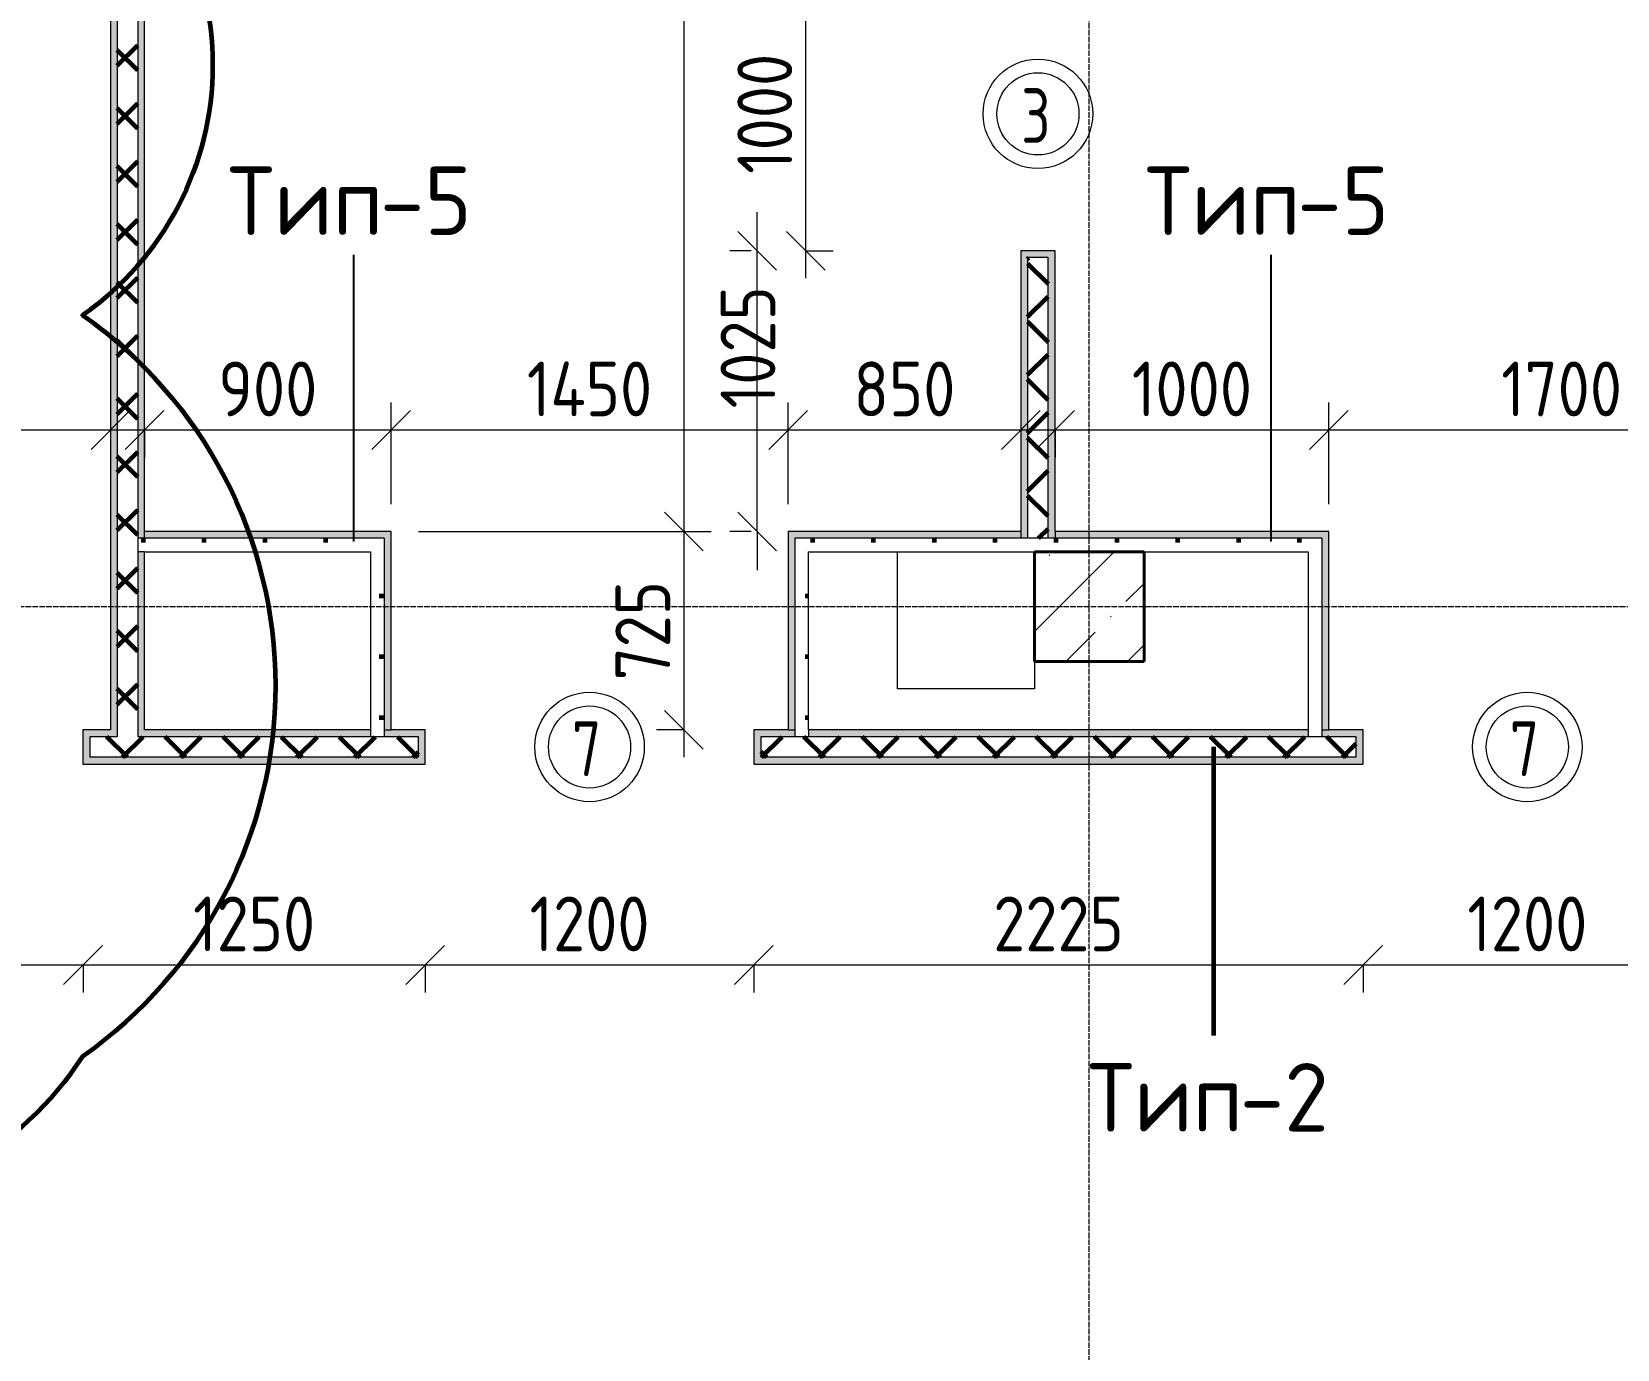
# Model space of a CAD drawing. Header units: millimetres. Extents: x -60946 to 138510, y -262288 to 24501.
# Drawn here: x 51747 to 57538, y -149905 to -145093 of the extents above; entities that cross this region are included whole.
import ezdxf

# ---------------------------------------------------------------- set-up
doc = ezdxf.new("R2010")
doc.units = ezdxf.units.MM
doc.linetypes.add('ADSK_Линия сетки', pattern=[25, 20, -2.5, 0, -2.5])
for name, color, linetype, lineweight in [('2)Тип-2', 3, 'Continuous', 60), ('2)Тип-3', 7, 'Continuous', 60), ('2)Тип-5', 1, 'Continuous', 60), ('Марки дверей', 7, 'Continuous', 20), ('Несущие колонны', 7, 'Continuous', 18), ('Оси', 7, 'Continuous', 9), ('Перекрытие', 7, 'Continuous', 18), ('Размеры', 7, 'Continuous', 9), ('Стены внутренние', 7, 'Continuous', 18), ('Стены штриховка', 7, 'Continuous', 9)]:
    doc.layers.add(name, color=color, linetype=linetype, lineweight=lineweight)
doc.styles.add('GOST Common_3', font='', dxfattribs={"width": 0.9, "height": 200})
doc.styles.add('GOST Common_4', font='', dxfattribs={"height": 250})
doc.styles.add('GOST Common_B', font='', dxfattribs={"width": 0.8, "height": 200})
doc.styles.get('GOST Common_3').set_extended_font_data('GOST Common')
doc.styles.get('GOST Common_4').set_extended_font_data('GOST Common')
doc.styles.get('GOST Common_B').set_extended_font_data('GOST Common', bold=True)
doc.dimstyles.new('ADSK_Основной_2_0', dxfattribs={"dimscale": 304.8, "dimtxt": 201.142999, "dimasz": 0.463911, "dimexe": 0.328084, "dimexo": 0.328084, "dimgap": 0.164042, "dimtad": 1, "dimdec": 3, "dimrnd": 0.001, "dimdsep": 46, "dimtxsty": 'GOST Common_3', "dimblk1": 'OBLIQUE', "dimblk2": 'OBLIQUE', "dimsah": 1, "dimcen": 0.09, "dimdle": 0.328084, "dimazin": 2, "dimtfac": 1, "dimtdec": 4, "dimtix": 1, "dimtmove": 0, "dimatfit": 3, "dimfxl": 1, "dimtvp": 1, "dimtolj": 1, "dimtzin": 0, "dimlwd": 20, "dimlwe": 20, "dimarcsym": 2})
doc.dimstyles.new('ADSK_Основной_2_0_2', dxfattribs={"dimscale": 304.8, "dimtxt": 201.142999, "dimasz": 0.463911, "dimexe": 0.328084, "dimexo": 0.328084, "dimgap": 0.164042, "dimtad": 1, "dimdec": 3, "dimrnd": 0.001, "dimdsep": 46, "dimtxsty": 'GOST Common_3', "dimblk1": 'OBLIQUE', "dimblk2": 'OBLIQUE', "dimsah": 1, "dimcen": 0.09, "dimdle": 0.328084, "dimazin": 2, "dimtfac": 1, "dimtdec": 4, "dimtix": 1, "dimtmove": 0, "dimatfit": 3, "dimfxl": 1, "dimtvp": 1, "dimtolj": 1, "dimtzin": 0, "dimlwd": 20, "dimlwe": 20, "dimarcsym": 2})
pattern_1 = [(45, (9.36, -150597.75), (-106.066, 106.066), []), (135, (9.36, -150597.75), (-106.066, -106.066), [])]
pattern_2 = [(0, (9.36, -150597.75), (111.125, 111.125), [55.562, -166.687]), (90, (37.14, -150625.53), (-111.125, 111.125), [55.562, -166.687])]

# ---------------------------------------------------------------- blocks, each defined once
blk = doc.blocks.new('ADSK_КолоннаЖБ_Прямоугольная - 400x400 мм-1807143-Кладочный план 3-го этажа')
at = {"layer": 'Несущие колонны', "lineweight": 40}
for p, q in [((-200, 200), (200, 200)), ((-200, -200), (-200, 200)), ((200, 200), (200, -200)), ((200, -200), (-200, -200))]:
    blk.add_line(p, q, dxfattribs=at)
blk = doc.blocks.new('_Oblique')
at = {"color": 0, "linetype": 'ByBlock', "lineweight": -2}
blk.add_line((-0.5, -0.5), (0.5, 0.5), dxfattribs=at)
blk = doc.blocks.new('*D5700')
at = {"layer": 'Defpoints', "color": 0, "transparency": 16777216}
for p in [(50884.4, -148401.5), (51934.4, -148401.5), (51934.4, -148501.5)]:
    blk.add_point(p, dxfattribs=at)
at = {"layer": 'Размеры', "color": 0, "lineweight": 20, "transparency": 16777216}
for p, q in [((50784.4, -148501.5), (52034.4, -148501.5)), ((50884.4, -148501.5), (50884.4, -148601.5)), ((51934.4, -148501.5), (51934.4, -148601.5))]:
    blk.add_line(p, q, dxfattribs=at)
at = {"layer": 'Размеры', "color": 0, "lineweight": 20, "transparency": 16777216, "xscale": 141.4, "yscale": 141.4, "zscale": 141.4, "rotation": 180}
blk.add_blockref('_Oblique', (50884.4, -148501.5), dxfattribs=at)
at = {"layer": 'Размеры', "color": 0, "lineweight": 20, "transparency": 16777216, "xscale": 141.4, "yscale": 141.4, "zscale": 141.4}
blk.add_blockref('_Oblique', (51934.4, -148501.5), dxfattribs=at)
at = {"layer": 'Размеры', "color": 0, "lineweight": 9, "transparency": 16777216, "insert": (51409.4, -148351.5), "char_height": 200, "width": 560.473, "attachment_point": 5, "style": 'GOST Common_3'}
blk.add_mtext('\\A1;1050', dxfattribs=at)
blk = doc.blocks.new('*D5701')
at = {"layer": 'Defpoints', "color": 0, "transparency": 16777216}
for p in [(51934.4, -148401.5), (53184.4, -148401.5), (53184.4, -148501.5)]:
    blk.add_point(p, dxfattribs=at)
at = {"layer": 'Размеры', "color": 0, "lineweight": 20, "transparency": 16777216}
for p, q in [((51834.4, -148501.5), (53284.4, -148501.5)), ((51934.4, -148501.5), (51934.4, -148601.5)), ((53184.4, -148501.5), (53184.4, -148601.5))]:
    blk.add_line(p, q, dxfattribs=at)
at = {"layer": 'Размеры', "color": 0, "lineweight": 20, "transparency": 16777216, "xscale": 141.4, "yscale": 141.4, "zscale": 141.4, "rotation": 180}
blk.add_blockref('_Oblique', (51934.4, -148501.5), dxfattribs=at)
at = {"layer": 'Размеры', "color": 0, "lineweight": 20, "transparency": 16777216, "xscale": 141.4, "yscale": 141.4, "zscale": 141.4}
blk.add_blockref('_Oblique', (53184.4, -148501.5), dxfattribs=at)
at = {"layer": 'Размеры', "color": 0, "lineweight": 9, "transparency": 16777216, "insert": (52559.4, -148351.5), "char_height": 200, "width": 560.473, "attachment_point": 5, "style": 'GOST Common_3'}
blk.add_mtext('\\A1;1250', dxfattribs=at)
blk = doc.blocks.new('*D5702')
at = {"layer": 'Defpoints', "color": 0, "transparency": 16777216}
for p in [(53184.4, -148401.5), (54384.4, -148401.5), (54384.4, -148501.5)]:
    blk.add_point(p, dxfattribs=at)
at = {"layer": 'Размеры', "color": 0, "lineweight": 20, "transparency": 16777216}
for p, q in [((53084.4, -148501.5), (54484.4, -148501.5)), ((53184.4, -148501.5), (53184.4, -148601.5)), ((54384.4, -148501.5), (54384.4, -148601.5))]:
    blk.add_line(p, q, dxfattribs=at)
at = {"layer": 'Размеры', "color": 0, "lineweight": 20, "transparency": 16777216, "xscale": 141.4, "yscale": 141.4, "zscale": 141.4, "rotation": 180}
blk.add_blockref('_Oblique', (53184.4, -148501.5), dxfattribs=at)
at = {"layer": 'Размеры', "color": 0, "lineweight": 20, "transparency": 16777216, "xscale": 141.4, "yscale": 141.4, "zscale": 141.4}
blk.add_blockref('_Oblique', (54384.4, -148501.5), dxfattribs=at)
at = {"layer": 'Размеры', "color": 0, "lineweight": 9, "transparency": 16777216, "insert": (53784.4, -148351.5), "char_height": 200, "width": 560.473, "attachment_point": 5, "style": 'GOST Common_3'}
blk.add_mtext('\\A1;1200', dxfattribs=at)
blk = doc.blocks.new('*D5703')
at = {"layer": 'Defpoints', "color": 0, "transparency": 16777216}
for p in [(54384.4, -148401.5), (56609.4, -148401.5), (56609.4, -148501.5)]:
    blk.add_point(p, dxfattribs=at)
at = {"layer": 'Размеры', "color": 0, "lineweight": 20, "transparency": 16777216}
for p, q in [((54284.4, -148501.5), (56709.4, -148501.5)), ((54384.4, -148501.5), (54384.4, -148601.5)), ((56609.4, -148501.5), (56609.4, -148601.5))]:
    blk.add_line(p, q, dxfattribs=at)
at = {"layer": 'Размеры', "color": 0, "lineweight": 20, "transparency": 16777216, "xscale": 141.4, "yscale": 141.4, "zscale": 141.4, "rotation": 180}
blk.add_blockref('_Oblique', (54384.4, -148501.5), dxfattribs=at)
at = {"layer": 'Размеры', "color": 0, "lineweight": 20, "transparency": 16777216, "xscale": 141.4, "yscale": 141.4, "zscale": 141.4}
blk.add_blockref('_Oblique', (56609.4, -148501.5), dxfattribs=at)
at = {"layer": 'Размеры', "color": 0, "lineweight": 9, "transparency": 16777216, "insert": (55496.9, -148351.5), "char_height": 200, "width": 605.475, "attachment_point": 5, "style": 'GOST Common_3'}
blk.add_mtext('\\A1;2225', dxfattribs=at)
blk = doc.blocks.new('*D5704')
at = {"layer": 'Defpoints', "color": 0, "transparency": 16777216}
for p in [(56609.4, -148401.5), (57809.4, -148401.5), (57809.4, -148501.5)]:
    blk.add_point(p, dxfattribs=at)
at = {"layer": 'Размеры', "color": 0, "lineweight": 20, "transparency": 16777216}
for p, q in [((56509.4, -148501.5), (57909.4, -148501.5)), ((56609.4, -148501.5), (56609.4, -148601.5)), ((57809.4, -148501.5), (57809.4, -148601.5))]:
    blk.add_line(p, q, dxfattribs=at)
at = {"layer": 'Размеры', "color": 0, "lineweight": 20, "transparency": 16777216, "xscale": 141.4, "yscale": 141.4, "zscale": 141.4, "rotation": 180}
blk.add_blockref('_Oblique', (56609.4, -148501.5), dxfattribs=at)
at = {"layer": 'Размеры', "color": 0, "lineweight": 20, "transparency": 16777216, "xscale": 141.4, "yscale": 141.4, "zscale": 141.4}
blk.add_blockref('_Oblique', (57809.4, -148501.5), dxfattribs=at)
at = {"layer": 'Размеры', "color": 0, "lineweight": 9, "transparency": 16777216, "insert": (57209.4, -148351.5), "char_height": 200, "width": 560.473, "attachment_point": 5, "style": 'GOST Common_3'}
blk.add_mtext('\\A1;1200', dxfattribs=at)
blk = doc.blocks.new('*D5418')
at = {"layer": 'Defpoints', "color": 0, "transparency": 16777216}
for p in [(52034.4, -146447.5), (52034.4, -146547.5), (50784.4, -146917.8)]:
    blk.add_point(p, dxfattribs=at)
at = {"layer": 'Размеры', "color": 0, "lineweight": 20, "transparency": 16777216}
for p, q in [((50784.4, -146817.8), (50784.4, -146447.5)), ((50684.4, -146547.5), (52134.4, -146547.5)), ((52034.4, -146547.5), (52034.4, -146647.5))]:
    blk.add_line(p, q, dxfattribs=at)
at = {"layer": 'Размеры', "color": 0, "lineweight": 20, "transparency": 16777216, "xscale": 141.4, "yscale": 141.4, "zscale": 141.4, "rotation": 180}
blk.add_blockref('_Oblique', (50784.4, -146547.5), dxfattribs=at)
at = {"layer": 'Размеры', "color": 0, "lineweight": 20, "transparency": 16777216, "xscale": 141.4, "yscale": 141.4, "zscale": 141.4}
blk.add_blockref('_Oblique', (52034.4, -146547.5), dxfattribs=at)
at = {"layer": 'Размеры', "color": 0, "lineweight": 9, "transparency": 16777216, "insert": (51409.4, -146397.5), "char_height": 200, "width": 560.473, "attachment_point": 5, "style": 'GOST Common_3'}
blk.add_mtext('\\A1;1250', dxfattribs=at)
blk = doc.blocks.new('*D5419')
at = {"layer": 'Defpoints', "color": 0, "transparency": 16777216}
for p in [(52159.4, -146447.5), (53059.4, -146547.5), (53059.4, -146917.8)]:
    blk.add_point(p, dxfattribs=at)
at = {"layer": 'Размеры', "color": 0, "lineweight": 20, "transparency": 16777216}
for p, q in [((53059.4, -146817.8), (53059.4, -146447.5)), ((52059.4, -146547.5), (53159.4, -146547.5)), ((52159.4, -146547.5), (52159.4, -146647.5))]:
    blk.add_line(p, q, dxfattribs=at)
at = {"layer": 'Размеры', "color": 0, "lineweight": 20, "transparency": 16777216, "xscale": 141.4, "yscale": 141.4, "zscale": 141.4, "rotation": 180}
blk.add_blockref('_Oblique', (52159.4, -146547.5), dxfattribs=at)
at = {"layer": 'Размеры', "color": 0, "lineweight": 20, "transparency": 16777216, "xscale": 141.4, "yscale": 141.4, "zscale": 141.4}
blk.add_blockref('_Oblique', (53059.4, -146547.5), dxfattribs=at)
at = {"layer": 'Размеры', "color": 0, "lineweight": 9, "transparency": 16777216, "insert": (52609.4, -146397.5), "char_height": 200, "width": 454.106, "attachment_point": 5, "style": 'GOST Common_3'}
blk.add_mtext('\\A1;900', dxfattribs=at)
blk = doc.blocks.new('*D5420')
at = {"layer": 'Defpoints', "color": 0, "transparency": 16777216}
for p in [(54509.4, -146547.5), (53059.4, -146917.8), (54509.4, -146917.8)]:
    blk.add_point(p, dxfattribs=at)
at = {"layer": 'Размеры', "color": 0, "lineweight": 20, "transparency": 16777216}
for p, q in [((53059.4, -146817.8), (53059.4, -146447.5)), ((54509.4, -146817.8), (54509.4, -146447.5)), ((52959.4, -146547.5), (54609.4, -146547.5))]:
    blk.add_line(p, q, dxfattribs=at)
at = {"layer": 'Размеры', "color": 0, "lineweight": 20, "transparency": 16777216, "xscale": 141.4, "yscale": 141.4, "zscale": 141.4, "rotation": 180}
blk.add_blockref('_Oblique', (53059.4, -146547.5), dxfattribs=at)
at = {"layer": 'Размеры', "color": 0, "lineweight": 20, "transparency": 16777216, "xscale": 141.4, "yscale": 141.4, "zscale": 141.4}
blk.add_blockref('_Oblique', (54509.4, -146547.5), dxfattribs=at)
at = {"layer": 'Размеры', "color": 0, "lineweight": 9, "transparency": 16777216, "insert": (53784.4, -146397.5), "char_height": 200, "width": 580.928, "attachment_point": 5, "style": 'GOST Common_3'}
blk.add_mtext('\\A1;1450', dxfattribs=at)
blk = doc.blocks.new('*D5421')
at = {"layer": 'Defpoints', "color": 0, "transparency": 16777216}
for p in [(55359.4, -146447.5), (55359.4, -146547.5), (54509.4, -146917.8)]:
    blk.add_point(p, dxfattribs=at)
at = {"layer": 'Размеры', "color": 0, "lineweight": 20, "transparency": 16777216}
for p, q in [((54509.4, -146817.8), (54509.4, -146447.5)), ((54409.4, -146547.5), (55459.4, -146547.5)), ((55359.4, -146547.5), (55359.4, -146647.5))]:
    blk.add_line(p, q, dxfattribs=at)
at = {"layer": 'Размеры', "color": 0, "lineweight": 20, "transparency": 16777216, "xscale": 141.4, "yscale": 141.4, "zscale": 141.4, "rotation": 180}
blk.add_blockref('_Oblique', (54509.4, -146547.5), dxfattribs=at)
at = {"layer": 'Размеры', "color": 0, "lineweight": 20, "transparency": 16777216, "xscale": 141.4, "yscale": 141.4, "zscale": 141.4}
blk.add_blockref('_Oblique', (55359.4, -146547.5), dxfattribs=at)
at = {"layer": 'Размеры', "color": 0, "lineweight": 9, "transparency": 16777216, "insert": (54934.4, -146397.5), "char_height": 200, "width": 454.106, "attachment_point": 5, "style": 'GOST Common_3'}
blk.add_mtext('\\A1;850', dxfattribs=at)
blk = doc.blocks.new('*D5422')
at = {"layer": 'Defpoints', "color": 0, "transparency": 16777216}
for p in [(54228.8, -141242.8), (53059.4, -146917.8), (54128.9, -146917.8)]:
    blk.add_point(p, dxfattribs=at)
at = {"layer": 'Размеры', "color": 0, "lineweight": 20, "transparency": 16777216}
for p, q in [((54128.9, -141142.8), (54128.9, -147017.8)), ((54128.8, -141242.8), (54028.9, -141242.8)), ((53159.4, -146917.8), (54228.9, -146917.8))]:
    blk.add_line(p, q, dxfattribs=at)
at = {"layer": 'Размеры', "color": 0, "lineweight": 20, "transparency": 16777216, "xscale": 141.4, "yscale": 141.4, "zscale": 141.4}
for p, rotation in [((54128.9, -141242.8), 90), ((54128.9, -146917.8), 270)]:
    blk.add_blockref('_Oblique', p, dxfattribs=dict(at, rotation=rotation))
at = {"layer": 'Размеры', "color": 0, "lineweight": 9, "transparency": 16777216, "insert": (53978.9, -144080.3), "char_height": 200, "width": 605.475, "attachment_point": 5, "rotation": 90, "style": 'GOST Common_3'}
blk.add_mtext('\\A1;5675', dxfattribs=at)
blk = doc.blocks.new('*D5423')
at = {"layer": 'Defpoints', "color": 0, "transparency": 16777216}
for p in [(53059.4, -146917.8), (54128.9, -147642.8), (54228.8, -147642.8)]:
    blk.add_point(p, dxfattribs=at)
at = {"layer": 'Размеры', "color": 0, "lineweight": 20, "transparency": 16777216}
for p, q in [((54128.9, -146817.8), (54128.9, -147742.8)), ((53159.4, -146917.8), (54228.9, -146917.8)), ((54128.8, -147642.8), (54028.9, -147642.8))]:
    blk.add_line(p, q, dxfattribs=at)
at = {"layer": 'Размеры', "color": 0, "lineweight": 20, "transparency": 16777216, "xscale": 141.4, "yscale": 141.4, "zscale": 141.4}
for p, rotation in [((54128.9, -146917.8), 90), ((54128.9, -147642.8), 270)]:
    blk.add_blockref('_Oblique', p, dxfattribs=dict(at, rotation=rotation))
at = {"layer": 'Размеры', "color": 0, "lineweight": 9, "transparency": 16777216, "insert": (53978.9, -147280.3), "char_height": 200, "width": 454.106, "attachment_point": 5, "rotation": 90, "style": 'GOST Common_3'}
blk.add_mtext('\\A1;725', dxfattribs=at)
blk = doc.blocks.new('*D5424')
at = {"layer": 'Defpoints', "color": 0, "transparency": 16777216}
for p in [(54396.3, -145892.8), (54474.4, -145892.8), (54474.4, -146917.8)]:
    blk.add_point(p, dxfattribs=at)
at = {"layer": 'Размеры', "color": 0, "lineweight": 20, "transparency": 16777216}
for p, q in [((54396.3, -145892.8), (54396.3, -145751.4)), ((54374.4, -145892.8), (54296.3, -145892.8)), ((54396.3, -146917.8), (54396.3, -145892.8)), ((54374.4, -146917.8), (54296.3, -146917.8)), ((54396.3, -146917.8), (54396.3, -147059.2))]:
    blk.add_line(p, q, dxfattribs=at)
at = {"layer": 'Размеры', "color": 0, "lineweight": 20, "transparency": 16777216, "xscale": 141.4, "yscale": 141.4, "zscale": 141.4}
for p, rotation in [((54396.3, -145892.8), 270), ((54396.3, -146917.8), 90)]:
    blk.add_blockref('_Oblique', p, dxfattribs=dict(at, rotation=rotation))
at = {"layer": 'Размеры', "color": 0, "lineweight": 9, "transparency": 16777216, "insert": (54263, -146468.4), "char_height": 200, "width": 560.473, "attachment_point": 1, "rotation": 90, "line_spacing_factor": 1.022761, "style": 'GOST Common_3'}
blk.add_mtext('\\A1;1025', dxfattribs=at)
blk = doc.blocks.new('*D5425')
at = {"layer": 'Defpoints', "color": 0, "transparency": 16777216}
for p in [(54474.4, -144892.8), (54574.3, -144892.8), (54474.4, -145892.8)]:
    blk.add_point(p, dxfattribs=at)
at = {"layer": 'Размеры', "color": 0, "lineweight": 20, "transparency": 16777216}
for p, q in [((54574.3, -145992.8), (54574.3, -144792.8)), ((54574.4, -144892.8), (54674.3, -144892.8)), ((54574.4, -145892.8), (54674.3, -145892.8))]:
    blk.add_line(p, q, dxfattribs=at)
at = {"layer": 'Размеры', "color": 0, "lineweight": 20, "transparency": 16777216, "xscale": 141.4, "yscale": 141.4, "zscale": 141.4}
for p, rotation in [((54574.3, -144892.8), 90), ((54574.3, -145892.8), 270)]:
    blk.add_blockref('_Oblique', p, dxfattribs=dict(at, rotation=rotation))
at = {"layer": 'Размеры', "color": 0, "lineweight": 9, "transparency": 16777216, "insert": (54424.3, -145392.8), "char_height": 200, "width": 560.473, "attachment_point": 5, "rotation": 90, "style": 'GOST Common_3'}
blk.add_mtext('\\A1;1000', dxfattribs=at)
blk = doc.blocks.new('*D5427')
at = {"layer": 'Defpoints', "color": 0, "transparency": 16777216}
for p in [(55484.4, -146447.5), (56484.4, -146547.5), (56484.4, -146917.8)]:
    blk.add_point(p, dxfattribs=at)
at = {"layer": 'Размеры', "color": 0, "lineweight": 20, "transparency": 16777216}
for p, q in [((56484.4, -146817.8), (56484.4, -146447.5)), ((55384.4, -146547.5), (56584.4, -146547.5)), ((55484.4, -146547.5), (55484.4, -146647.5))]:
    blk.add_line(p, q, dxfattribs=at)
at = {"layer": 'Размеры', "color": 0, "lineweight": 20, "transparency": 16777216, "xscale": 141.4, "yscale": 141.4, "zscale": 141.4, "rotation": 180}
blk.add_blockref('_Oblique', (55484.4, -146547.5), dxfattribs=at)
at = {"layer": 'Размеры', "color": 0, "lineweight": 20, "transparency": 16777216, "xscale": 141.4, "yscale": 141.4, "zscale": 141.4}
blk.add_blockref('_Oblique', (56484.4, -146547.5), dxfattribs=at)
at = {"layer": 'Размеры', "color": 0, "lineweight": 9, "transparency": 16777216, "insert": (55984.4, -146397.5), "char_height": 200, "width": 560.473, "attachment_point": 5, "style": 'GOST Common_3'}
blk.add_mtext('\\A1;1000', dxfattribs=at)
blk = doc.blocks.new('*D5428')
at = {"layer": 'Defpoints', "color": 0, "transparency": 16777216}
for p in [(58184.4, -146447.5), (58184.4, -146547.5), (56484.4, -146917.8)]:
    blk.add_point(p, dxfattribs=at)
at = {"layer": 'Размеры', "color": 0, "lineweight": 20, "transparency": 16777216}
for p, q in [((56484.4, -146817.8), (56484.4, -146447.5)), ((56384.4, -146547.5), (58284.4, -146547.5)), ((58184.4, -146547.5), (58184.4, -146647.5))]:
    blk.add_line(p, q, dxfattribs=at)
at = {"layer": 'Размеры', "color": 0, "lineweight": 20, "transparency": 16777216, "xscale": 141.4, "yscale": 141.4, "zscale": 141.4, "rotation": 180}
blk.add_blockref('_Oblique', (56484.4, -146547.5), dxfattribs=at)
at = {"layer": 'Размеры', "color": 0, "lineweight": 20, "transparency": 16777216, "xscale": 141.4, "yscale": 141.4, "zscale": 141.4}
blk.add_blockref('_Oblique', (58184.4, -146547.5), dxfattribs=at)
at = {"layer": 'Размеры', "color": 0, "lineweight": 9, "transparency": 16777216, "insert": (57334.4, -146397.5), "char_height": 200, "width": 560.473, "attachment_point": 5, "style": 'GOST Common_3'}
blk.add_mtext('\\A1;1700', dxfattribs=at)
blk = doc.blocks.new('М_двери1 - Марка экземпляра 2-3719212-Кладочный план 3-го этажа')
at = {"layer": 'Марки дверей'}
for radius in [2, 1.5]:
    blk.add_circle((0, 0), radius, dxfattribs=at)

msp = doc.modelspace()

# ---------------------------------------------------------------- hatches: boundary and pattern name
at = {"layer": '2)Тип-2'}
msp.add_hatch(color=256, dxfattribs=at).paths.add_polyline_path([(52034.3615, -147642.7816), (52059.3615, -147642.7816), (52059.3615, -141242.7816), (52034.3615, -141242.7816), (52034.3615, -146327.6055)])
h = msp.add_hatch(dxfattribs=at)
h.set_pattern_fill('FP_4', color=256, style=0, pattern_type=2)
h.set_pattern_definition(pattern_1)
h.paths.add_polyline_path([(52134.3615, -147667.7816), (52134.3615, -141242.7816), (52059.3615, -141242.7816), (52059.3615, -147667.7816)])
h = msp.add_hatch(color=256, dxfattribs=at)
h.paths.add_polyline_path([(52134.3615, -147642.7816), (52159.3615, -147642.7816), (52159.3615, -146992.7816), (52134.3615, -146992.7816)])
h.paths.add_polyline_path([(52159.3615, -146942.7816), (52159.3615, -141242.7816), (52134.3615, -141242.7816), (52134.3615, -146942.7816)])
h = msp.add_hatch(color=256, dxfattribs=at)
h.paths.add_polyline_path([(55359.3615, -146942.7816), (55384.3615, -146942.7816), (55384.3615, -145917.7816), (55359.3615, -145917.7816), (55359.3615, -146917.7816)])
h.paths.add_polyline_path([(55359.3615, -144867.7816), (55384.3615, -144867.7816), (55384.3615, -141242.7816), (55359.3615, -141242.7816)])
h = msp.add_hatch(color=256, dxfattribs=at)
h.paths.add_polyline_path([(55484.3615, -146942.7816), (55484.3615, -145892.7816), (55359.3615, -145892.7816), (55359.3615, -145917.7816), (55459.3615, -145917.7816), (55459.3615, -146942.7816)])
h.paths.add_polyline_path([(55359.3615, -144892.7816), (55484.3615, -144892.7816), (55484.3615, -141242.7816), (55459.3615, -141242.7816), (55459.3615, -144867.7816), (55359.3615, -144867.7816)])
h = msp.add_hatch(dxfattribs=at)
h.set_pattern_fill('FP_4', color=256, style=0, pattern_type=2)
h.set_pattern_definition(pattern_1)
h.paths.add_polyline_path([(55384.3615, -146942.7816), (55459.3615, -146942.7816), (55459.3615, -145917.7816), (55384.3615, -145917.7816), (55384.3615, -146917.7816)])
h.paths.add_polyline_path([(55384.3615, -144867.7816), (55459.3615, -144867.7816), (55459.3615, -141242.7816), (55384.3615, -141242.7816)])
h = msp.add_hatch(color=256, dxfattribs=at)
h.paths.add_polyline_path([(54384.3615, -147767.7816), (54409.3615, -147767.7816), (54409.3615, -147667.7816), (54534.3615, -147667.7816), (54534.3615, -147642.7816), (54384.3615, -147642.7816), (54384.3615, -147689.6261)])
h.paths.add_polyline_path([(50884.3615, -147767.7816), (50884.3615, -147642.7816), (50759.3615, -147642.7816), (50759.3615, -147667.7816), (50859.3615, -147667.7816), (50859.3615, -147767.7816)])
h.paths.add_polyline_path([(53184.3615, -147767.7816), (53184.3615, -147642.7816), (53034.3615, -147642.7816), (53034.3615, -147667.7816), (53159.3615, -147667.7816), (53159.3615, -147767.7816)])
h.paths.add_polyline_path([(51959.3615, -147767.7816), (51959.3615, -147667.7816), (52059.3615, -147667.7816), (52059.3615, -147642.7816), (51934.3615, -147642.7816), (51934.3615, -147767.7816)])
h.paths.add_polyline_path([(56609.3615, -147767.7816), (56609.3615, -147642.7816), (56459.3615, -147642.7816), (56459.3615, -147667.7816), (56584.3615, -147667.7816), (56584.3615, -147767.7816)])
h.paths.add_polyline_path([(58809.3615, -147767.7816), (58834.3615, -147767.7816), (58834.3615, -147642.7816), (58284.3615, -147642.7816), (58284.3615, -147667.7816), (58809.3615, -147667.7816), (58809.3615, -147742.7816)])
h.paths.add_polyline_path([(57834.3615, -147767.7816), (57834.3615, -147667.7816), (58209.3615, -147667.7816), (58209.3615, -147642.7816), (57809.3615, -147642.7816), (57809.3615, -147767.7816)])
h.paths.add_polyline_path([(60034.3615, -147767.7816), (60059.3615, -147767.7816), (60059.3615, -147667.7816), (60234.3615, -147667.7816), (60234.3615, -147642.7816), (60034.3615, -147642.7816)])
h.paths.add_polyline_path([(52134.3615, -147667.7816), (52984.3615, -147667.7816), (52984.3615, -147642.7816), (52134.3615, -147642.7816)])
h.paths.add_polyline_path([(50209.3615, -147667.7816), (50709.3615, -147667.7816), (50709.3615, -147642.7816), (50134.3615, -147642.7816), (50134.3615, -147667.7816)])
h.paths.add_polyline_path([(55554.1792, -147667.7816), (56409.3615, -147667.7816), (56409.3615, -147642.7816), (54584.3615, -147642.7816), (54584.3615, -147667.7816), (54771.7031, -147667.7816)])
h.paths.add_polyline_path([(60284.3615, -147667.7816), (61559.3615, -147667.7816), (61559.3615, -147642.7816), (60284.3615, -147642.7816)])
h = msp.add_hatch(dxfattribs=at)
h.set_pattern_fill('FP_4', color=256, style=0, pattern_type=2)
h.set_pattern_definition(pattern_1)
h.paths.add_polyline_path([(57834.3615, -147742.7816), (58809.3615, -147742.7816), (58809.3615, -147667.7816), (57834.3615, -147667.7816)])
h.paths.add_polyline_path([(50859.3615, -147742.7816), (50859.3228, -147667.7816), (50209.3615, -147667.7816), (50209.3615, -147742.7816), (50859.3228, -147742.7816)])
h.paths.add_polyline_path([(61559.3615, -147742.7816), (61559.3615, -147667.7816), (60059.3615, -147667.7816), (60059.3615, -147742.7816), (60249.0356, -147742.7816)])
h.paths.add_polyline_path([(51959.3615, -147742.7816), (53159.3615, -147742.7816), (53159.3615, -147667.7816), (51959.3615, -147667.7816)])
h.paths.add_polyline_path([(54409.3615, -147742.7816), (56584.3615, -147742.7816), (56584.3615, -147667.7816), (54409.3615, -147667.7816), (54409.3615, -147689.6261)])
h = msp.add_hatch(color=256, dxfattribs=at)
h.paths.add_polyline_path([(61559.3615, -147767.7816), (61559.3615, -147742.7816), (60059.3615, -147742.7816), (60059.3615, -147767.7816), (60249.0356, -147767.7816)])
h.paths.add_polyline_path([(51959.3615, -147767.7816), (53159.3615, -147767.7816), (53159.3615, -147742.7816), (51959.3615, -147742.7816)])
h.paths.add_polyline_path([(56584.3615, -147767.7816), (56584.3615, -147742.7816), (54409.3615, -147742.7816), (54409.3615, -147767.7816), (55554.1792, -147767.7816)])
h.paths.add_polyline_path([(58684.0835, -147767.7816), (58809.3615, -147767.7816), (58809.3615, -147742.7816), (57834.3615, -147742.7816), (57834.3615, -147767.7816)])
h.paths.add_polyline_path([(50859.3615, -147767.7816), (50859.3228, -147742.7816), (50234.3615, -147742.7816), (50234.3615, -147767.7816), (50859.3228, -147767.7816)])
at = {"layer": '2)Тип-5', "true_color": 0xd50000}
h = msp.add_hatch(dxfattribs=at)
h.set_pattern_fill('FP_7', color=12, style=0, pattern_type=2)
h.set_pattern_definition(pattern_2)
h.paths.add_polyline_path([(53034.3615, -146992.7816), (53034.3615, -146942.7816), (52134.3615, -146942.7816), (52134.3615, -146992.7816), (52984.3615, -146992.7816)])
for points in [[(53059.3615, -146942.7816), (53059.3615, -146917.7816), (52159.3615, -146917.7816), (52159.3615, -146942.7816), (53034.3615, -146942.7816)], [(53034.3615, -147642.7816), (53059.3615, -147642.7816), (53059.3615, -146942.7816), (53034.3615, -146942.7816), (53034.3615, -146992.7816)], [(54509.3615, -147642.7816), (54534.3615, -147642.7816), (54534.3615, -146942.7816), (54509.3615, -146942.7816), (54509.3615, -146992.7816)], [(56484.3615, -147642.7816), (56484.3615, -146942.7816), (56459.3615, -146942.7816), (56459.3615, -147642.7816)]]:
    msp.add_hatch(color=12, dxfattribs=at).paths.add_polyline_path(points)
h = msp.add_hatch(color=12, dxfattribs=at)
h.paths.add_polyline_path([(55359.3615, -146942.7816), (55359.3615, -146917.7816), (54509.3615, -146917.7816), (54509.3615, -146942.7816), (54771.7031, -146942.7816)])
h.paths.add_polyline_path([(56484.3615, -146942.7816), (56484.3615, -146917.7816), (55484.3615, -146917.7816), (55484.3615, -146942.7816), (56459.3615, -146942.7816)])
h = msp.add_hatch(dxfattribs=at)
h.set_pattern_fill('FP_7', color=12, style=0, pattern_type=2)
h.set_pattern_definition(pattern_2)
h.paths.add_polyline_path([(56409.3615, -146992.7816), (56459.3615, -146992.7816), (56459.3615, -146942.7816), (54534.3615, -146942.7816), (54534.3615, -146992.7816), (55554.1792, -146992.7816)])
h = msp.add_hatch(dxfattribs=at)
h.set_pattern_fill('FP_7', color=12, style=0, pattern_type=2)
h.set_pattern_definition(pattern_2)
h.paths.add_polyline_path([(53034.3615, -147667.7816), (53034.3615, -146992.7816), (52984.3615, -146992.7816), (52984.3615, -147667.7816)])
h = msp.add_hatch(dxfattribs=at)
h.set_pattern_fill('FP_7', color=12, style=0, pattern_type=2)
h.set_pattern_definition(pattern_2)
h.paths.add_polyline_path([(54584.3615, -147667.7816), (54584.3615, -146992.7816), (54534.3615, -146992.7816), (54534.3615, -147667.7816)])
at = {"layer": 'Несущие колонны', "lineweight": 9}
h = msp.add_hatch(dxfattribs=at)
h.set_pattern_fill('FP_1', color=256, style=0, pattern_type=2)
h.set_pattern_definition([(45, (9.36, -150597.75), (-224.5064, 224.5064), []), (45, (233.87, -150597.75), (-224.5064, 224.5064), [396.875, -79.375, 3.353, -76.022])])
h.paths.add_polyline_path([(55554.1792, -147392.7816), (55809.3615, -147392.7816), (55809.3615, -146992.7816), (55409.3615, -146992.7816), (55409.3615, -147392.7816)])

# ---------------------------------------------------------------- linework, layer by layer
at = {"layer": '2)Тип-2'}
msp.add_line((56063.4635, -147705.2816), (56063.4635, -148759.3005), dxfattribs=at)
at = {"layer": '2)Тип-3', "color": 5}
msp.add_lwpolyline([(45273.5488, -148905.6451, -0.52056705), (45273.5488, -146370.559, -0.52056705), (45273.5488, -144805.4739, -0.52056705), (45273.5488, -143344.9899, -0.52056705), (46793.1228, -142894.6462, -0.52056705), (49464.5461, -142894.6462, -0.52056705), (51839.1308, -142894.6462, -0.52056705), (51932.5214, -144302.4547, -0.52056705), (51932.5214, -146128.0908, -0.52056705), (51932.5214, -148835.5121, -0.52056705), (49866.6909, -148905.6451, -0.52056705), (47360.7342, -148905.6451, -0.52056705)], format="xyb", close=True, dxfattribs=at)
at = {"layer": '2)Тип-5', "lineweight": 25}
for p, q in [((52923.0939, -146955.2816), (52923.0939, -145907.4971)), ((56273.1745, -146955.2816), (56273.1745, -145907.4971))]:
    msp.add_line(p, q, dxfattribs=at)
at = {"layer": 'Несущие колонны', "lineweight": 9}
for p, q in [((55809.3615, -146992.7816), (55409.3615, -146992.7816)), ((55409.3615, -146992.7816), (55409.3615, -147392.7816)), ((55809.3615, -147392.7816), (55809.3615, -146992.7816)), ((55409.3615, -147392.7816), (55809.3615, -147392.7816))]:
    msp.add_line(p, q, dxfattribs=at)
at = {"layer": 'Оси', "linetype": 'ADSK_Линия сетки', "lineweight": 5}
for p, q in [((55609.3615, -161571.6329), (55609.3615, -140570.3055)), ((62587.9153, -147192.7816), (-25230.7352, -147192.7816))]:
    msp.add_line(p, q, dxfattribs=at)
at = {"layer": 'Перекрытие'}
for p, q in [((54909.3615, -147492.7816), (54909.3615, -146992.7816)), ((55409.3615, -147392.7816), (55409.3615, -147492.7816)), ((55409.3615, -147492.7816), (54909.3615, -147492.7816))]:
    msp.add_line(p, q, dxfattribs=at)
at = {"layer": 'Стены внутренние', "lineweight": 5}
for p, q in [((52034.3615, -141242.7816), (52034.3615, -147642.7816)), ((52159.3615, -146917.7816), (52159.3615, -141242.7816)), ((55484.3615, -145892.7816), (55359.3615, -145892.7816)), ((55359.3615, -145892.7816), (55359.3615, -146917.7816)), ((55484.3615, -146917.7816), (55484.3615, -145892.7816)), ((53059.3615, -146917.7816), (52159.3615, -146917.7816)), ((53059.3615, -147642.7816), (53059.3615, -146917.7816)), ((55359.3615, -146917.7816), (54509.3615, -146917.7816)), ((54509.3615, -146917.7816), (54509.3615, -147642.7816)), ((56484.3615, -146917.7816), (55484.3615, -146917.7816)), ((56484.3615, -147642.7816), (56484.3615, -146917.7816)), ((52159.3615, -147642.7816), (52159.3615, -146992.7816)), ((52159.3615, -146992.7816), (52984.3615, -146992.7816)), ((52984.3615, -146992.7816), (52984.3615, -147642.7816)), ((54584.3615, -146992.7816), (56409.3615, -146992.7816)), ((54584.3615, -147642.7816), (54584.3615, -146992.7816)), ((56409.3615, -146992.7816), (56409.3615, -147642.7816)), ((52034.3615, -147642.7816), (51934.3615, -147642.7816)), ((51934.3615, -147642.7816), (51934.3615, -147767.7816)), ((52984.3615, -147642.7816), (52159.3615, -147642.7816)), ((53184.3615, -147642.7816), (53059.3615, -147642.7816)), ((53184.3615, -147767.7816), (53184.3615, -147642.7816)), ((54509.3615, -147642.7816), (54384.3615, -147642.7816)), ((54384.3615, -147642.7816), (54384.3615, -147767.7816)), ((56409.3615, -147642.7816), (54584.3615, -147642.7816)), ((56609.3615, -147642.7816), (56484.3615, -147642.7816)), ((56609.3615, -147767.7816), (56609.3615, -147642.7816)), ((51934.3615, -147767.7816), (53184.3615, -147767.7816)), ((54384.3615, -147767.7816), (56609.3615, -147767.7816))]:
    msp.add_line(p, q, dxfattribs=at)
at = {"layer": 'Стены штриховка', "lineweight": 9}
for p, q in [((52059.3615, -141242.7816), (52059.3615, -147667.7816)), ((52134.3615, -141242.7816), (52134.3615, -147667.7816)), ((55459.3615, -145917.7816), (55384.3615, -145917.7816)), ((55384.3615, -145917.7816), (55384.3615, -146942.7816)), ((55459.3615, -146942.7816), (55459.3615, -145917.7816)), ((53034.3615, -146942.7816), (52134.3615, -146942.7816)), ((52159.3615, -146942.7816), (52159.3615, -146917.7816)), ((53034.3615, -146942.7816), (53034.3615, -147667.7816)), ((56459.3615, -146942.7816), (54534.3615, -146942.7816)), ((54534.3615, -146942.7816), (54534.3615, -147667.7816)), ((55359.3615, -146917.7816), (55359.3615, -146942.7816)), ((55484.3615, -146917.7816), (55484.3615, -146942.7816)), ((56459.3615, -146942.7816), (56459.3615, -147667.7816)), ((52159.3615, -146992.7816), (52134.3615, -146992.7816)), ((52984.3615, -147642.7816), (52984.3615, -147667.7816)), ((53034.3615, -147642.7816), (53059.3615, -147642.7816)), ((54509.3615, -147642.7816), (54534.3615, -147642.7816)), ((54584.3615, -147642.7816), (54584.3615, -147667.7816)), ((56409.3615, -147642.7816), (56409.3615, -147667.7816)), ((56459.3615, -147642.7816), (56484.3615, -147642.7816)), ((52059.3615, -147667.7816), (51959.3615, -147667.7816)), ((51959.3615, -147667.7816), (51959.3615, -147742.7816)), ((53159.3615, -147667.7816), (52134.3615, -147667.7816)), ((53159.3615, -147742.7816), (53159.3615, -147667.7816)), ((56584.3615, -147667.7816), (54409.3615, -147667.7816)), ((54409.3615, -147667.7816), (54409.3615, -147742.7816)), ((56584.3615, -147742.7816), (56584.3615, -147667.7816)), ((53159.3615, -147742.7816), (51959.3615, -147742.7816)), ((56584.3615, -147742.7816), (54409.3615, -147742.7816))]:
    msp.add_line(p, q, dxfattribs=at)

# ---------------------------------------------------------------- block references
at = {"layer": 'Марки дверей', "lineweight": 5, "xscale": 99.99999999999993, "yscale": 99.99999999999993, "zscale": 99.99999999999993}
for p in [(55421.8615, -145392.7816), (53784.3615, -147705.2816), (57209.3615, -147705.2816)]:
    msp.add_blockref('М_двери1 - Марка экземпляра 2-3719212-Кладочный план 3-го этажа', p, dxfattribs=at)
at = {"layer": 'Несущие колонны', "lineweight": 40, "rotation": 89.9999999999999}
msp.add_blockref('ADSK_КолоннаЖБ_Прямоугольная - 400x400 мм-1807143-Кладочный план 3-го этажа', (55609.3615, -147192.7816), dxfattribs=at)

# ---------------------------------------------------------------- texts
at = {"layer": '2)Тип-2', "color": 116, "lineweight": 9, "true_color": 0x008040, "char_height": 250, "attachment_point": 1, "style": 'GOST Common_4'}
for s, insert, width in [('Тип', (55603.4635, -148859.8734), 673.4175), ('-2', (56159.0885, -148859.8734), 432.91125)]:
    msp.add_mtext(s, dxfattribs=dict(at, insert=insert, width=width))
at = {"layer": '2)Тип-5', "color": 116, "lineweight": 9, "true_color": 0x008040, "char_height": 250, "attachment_point": 1, "style": 'GOST Common_4'}
for s, insert, width in [('Тип', (52463.0939, -145585.07), 673.4175), ('-5', (53018.7189, -145585.07), 432.91125), ('Тип', (55813.1745, -145585.07), 673.4175), ('-5', (56368.7995, -145585.07), 432.91125)]:
    msp.add_mtext(s, dxfattribs=dict(at, insert=insert, width=width))
at = {"layer": 'Марки дверей', "lineweight": 5, "char_height": 200, "attachment_point": 1, "style": 'GOST Common_B'}
for s, insert, width in [('\\fGOST Common|b1|i0|c204|p34|;\\W.8;3', (55360.6041, -145299.1227), 141.097), ('\\fGOST Common|b1|i0|c204|p34|;\\W.8;7', (53720.3041, -147611.6227), 147.5105), ('\\fGOST Common|b1|i0|c204|p34|;\\W.8;7', (57145.3041, -147611.6227), 147.5105)]:
    msp.add_mtext(s, dxfattribs=dict(at, insert=insert, width=width))

# ---------------------------------------------------------------- dimensions: what is measured, and where the dimension line sits
at = {"layer": 'Размеры', "lineweight": 9}
for base, p1, p2, override, picture, middle in [((54128.8593, -146917.7816), (54228.8442, -141242.7816), (53059.3615, -146917.7816), {"dimpost": '<>', "dimfxl": 5794.248419}, '*D5422', (53978.8593, -144080.2816)), ((54574.3477, -144892.7816), (54474.3628, -145892.7816), (54474.3628, -144892.7816), {"dimpost": '<>', "dimfxl": 1000}, '*D5425', (54424.3477, -145392.7816)), ((54128.8593, -147642.7816), (53059.3615, -146917.7816), (54228.8442, -147642.7816), {"dimpost": '<>', "dimfxl": 1375.977738}, '*D5423', (53978.8593, -147280.2816))]:
    dim = msp.add_linear_dim(base=base, p1=p1, p2=p2, angle=90, dimstyle='ADSK_Основной_2_0_2', override=override, dxfattribs=at)
    dim.commit()
    dim.dimension.update_dxf_attribs({"geometry": picture, "text_midpoint": middle})
dim = msp.add_linear_dim(base=(54396.3154, -145892.7816), p1=(54474.3628, -146917.7816), p2=(54474.3628, -145892.7816), angle=90, dimstyle='ADSK_Основной_2_0', override={"dimpost": '<>', "dimfxl": 1025}, dxfattribs=at)
dim.commit()
dim.dimension.update_dxf_attribs({"geometry": '*D5424', "text_midpoint": (54396.3154, -146188.2076), "dimtype": 160, "text_rotation": 90})
for base, p1, p2, override, picture, middle in [((52034.3615, -146547.4705), (50784.3615, -146917.7816), (52034.3615, -146447.4856), {"dimpost": '<>', "dimfxl": 1335.544211}, '*D5418', (51409.3615, -146397.4705)), ((53059.3615, -146547.4705), (52159.3615, -146447.4856), (53059.3615, -146917.7816), {"dimpost": '<>', "dimfxl": 1015.469517}, '*D5419', (52609.3615, -146397.4705)), ((54509.3615, -146547.4705), (53059.3615, -146917.7816), (54509.3615, -146917.7816), {"dimpost": '<>', "dimfxl": 1450}, '*D5420', (53784.3615, -146397.4705)), ((55359.3615, -146547.4705), (54509.3615, -146917.7816), (55359.3615, -146447.4856), {"dimpost": '<>', "dimfxl": 971.431078}, '*D5421', (54934.3615, -146397.4705)), ((56484.3615, -146547.4705), (55484.3615, -146447.4856), (56484.3615, -146917.7816), {"dimpost": '<>', "dimfxl": 1105.069382}, '*D5427', (55984.3615, -146397.4705)), ((58184.3615, -146547.4705), (56484.3615, -146917.7816), (58184.3615, -146447.4856), {"dimpost": '<>', "dimfxl": 1763.853265}, '*D5428', (57334.3615, -146397.4705)), ((51934.3615, -148501.5041), (50884.3615, -148401.5192), (51934.3615, -148401.5192), {"dimpost": '<>', "dimfxl": 1050}, '*D5700', (51409.3615, -148351.5041)), ((53184.3615, -148501.5041), (51934.3615, -148401.5192), (53184.3615, -148401.5192), {"dimpost": '<>', "dimfxl": 1250}, '*D5701', (52559.3615, -148351.5041)), ((54384.3615, -148501.5041), (53184.3615, -148401.5192), (54384.3615, -148401.5192), {"dimpost": '<>', "dimfxl": 1200}, '*D5702', (53784.3615, -148351.5041)), ((56609.3615, -148501.5041), (54384.3615, -148401.5192), (56609.3615, -148401.5192), {"dimpost": '<>', "dimfxl": 2225}, '*D5703', (55496.8615, -148351.5041)), ((57809.3615, -148501.5041), (56609.3615, -148401.5192), (57809.3615, -148401.5192), {"dimpost": '<>', "dimfxl": 1200}, '*D5704', (57209.3615, -148351.5041))]:
    dim = msp.add_linear_dim(base=base, p1=p1, p2=p2, dimstyle='ADSK_Основной_2_0_2', override=override, dxfattribs=at)
    dim.commit()
    dim.dimension.update_dxf_attribs({"geometry": picture, "text_midpoint": middle})

doc.saveas('drawing.dxf')
